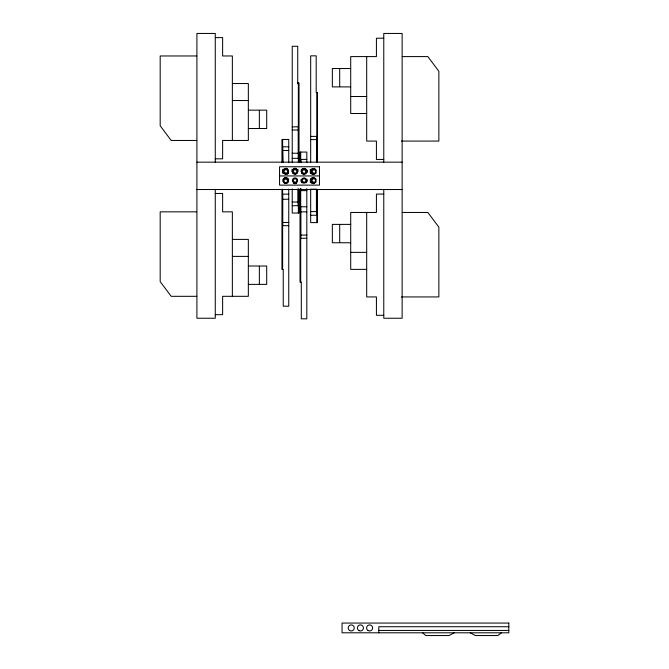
<?xml version="1.0" encoding="UTF-8"?>
<svg xmlns="http://www.w3.org/2000/svg" width="669" height="669" viewBox="0 0 669 669"><rect width="100%" height="100%" fill="white"/><g stroke="black" fill="none" stroke-linecap="round" stroke-linejoin="round"><path stroke-width="1" d="M300.849 188.574L300.699 190.632L306.812 190.632M288.749 194.144L282.627 194.144L282.627 225.654L288.749 225.654M292.228 158.336L298.349 158.336L298.349 126.834L292.228 126.834M306.812 206.763L300.699 206.763L300.699 238.273L306.812 238.273M316.429 161.798L316.797 136.401L310.675 136.401M306.009 182.478L306.444 181.909M501.474 632.799L497.803 635.55L475.391 635.55L470.248 632.799M454.117 632.799L449.016 635.55L425.802 635.55L422.616 632.799M215.276 37.606L222.626 37.606L222.626 55.97L232.36 55.97L232.36 140.457M383.772 38.225L376.421 38.225L376.421 56.589L350.707 56.589L350.707 113.513L366.687 113.513M196.569 55.97L160.184 55.97L160.184 125.764L171.197 140.457L196.828 140.457M402.22 56.589L427.851 56.589L438.864 71.282L438.864 141.075L401.442 141.075M350.707 68.531L332.342 68.531L332.342 86.895L350.707 86.895M297.738 83.006L299.018 83.006L299.018 162.065M232.36 83.533L248.341 83.533L248.341 140.457L222.626 140.457L222.626 158.821L215.276 158.821M350.707 96.512L366.687 96.512M232.36 100.534L248.341 100.534M248.341 110.151L266.705 110.151L266.705 128.515L248.341 128.515M292.228 130.02L297.981 130.02M310.675 139.595L316.429 139.595M288.749 146.795L282.627 146.795L282.995 162.684M282.995 150.466L288.749 150.466M292.228 153.234L297.981 153.234M306.812 159.406L300.699 159.406L300.975 162.166M383.772 159.439L376.421 159.439L376.421 141.075L366.687 141.075L366.687 56.589M196.912 162.166L402.136 162.166M279.558 175.939L319.489 175.939M196.912 189.528L402.136 189.528M215.276 193.466L222.626 193.466L222.626 211.839L232.36 211.839L232.36 296.317M383.772 194.085L376.421 194.085L376.421 212.458L350.707 212.458L350.707 269.373L366.687 269.373M282.995 199.245L288.749 199.245M292.228 202.021L297.981 202.021L298.349 205.692L292.228 205.692M310.675 211.588L316.429 211.588L316.797 215.259L310.675 215.259M196.569 211.839L160.184 211.839L160.184 281.624L171.197 296.317L196.828 296.317M301.067 211.864L306.812 211.864M402.22 212.458L427.851 212.458L438.864 227.151L438.864 296.936L401.442 296.936M282.995 222.459L288.749 222.459M350.707 224.391L332.342 224.391L332.342 242.755L350.707 242.755M301.067 235.078L306.812 235.078M232.36 239.402L248.341 239.402L248.341 296.317L222.626 296.317L222.626 314.681L215.276 314.681M350.707 252.372L366.687 252.372M232.36 256.394L248.341 256.394M248.341 266.011L266.705 266.011L266.705 284.384L248.341 284.384M383.772 315.3L376.421 315.3L376.421 296.936L366.687 296.936L366.687 212.458M508.816 626.736L378.788 626.736L378.788 632.799M378.788 630.441L508.816 630.441M383.772 162.166L383.772 33.45L402.136 33.45L402.136 318.243L383.772 318.243L383.772 189.528M339.693 68.84L339.693 86.585M339.693 224.709L339.693 242.446M317.466 162.274L317.466 92.581L316.186 92.581L316.186 55.845L310.675 55.845L310.675 162.157M317.466 189.319L317.466 222.61L310.675 222.61L310.675 189.185L316.429 189.185L316.429 211.588M316.797 92.581L316.797 161.806M316.797 189.243L316.797 222.61M310.675 169.926L310.675 172.945M310.675 178.999L310.675 182.018M310.307 169.257L310.307 173.313M310.307 179.392L310.307 182.436M306.996 170.269L306.996 172.301M306.996 179.392L306.996 181.424M306.812 162.483L306.812 152.064L300.021 152.064L300.021 162.467M306.812 170.21L306.812 172.251M306.778 179.744L306.778 181.316M306.812 188.541L306.812 318.82L301.309 318.82L301.309 282.092L300.021 282.092L300.021 189.511M306.686 172.343L306.686 169.985A3.144 3.144 0 0 0 301.251 169.985L301.251 171.557M301.343 179.744L301.343 181.316M301.125 179.392L301.125 181.424M300.699 152.064L300.699 162.534M300.699 188.549L300.699 282.092M299.018 189.11L299.018 213.035L292.228 213.035L292.228 188.775M298.349 83.006L298.349 162.366M298.349 189.043L298.349 213.035M297.981 188.775L297.981 202.021M297.922 169.257L297.922 171.289M297.738 83.801L297.738 46.278L292.228 46.278L292.228 162.366M292.052 169.257L292.052 171.289M288.749 162.684L288.749 139.445L281.958 139.445L281.958 162.333M288.749 189.11L288.749 306.21L283.238 306.21L283.238 269.473L281.958 269.473L281.958 189.377M283.129 169.859L283.129 172.995M282.862 169.257L282.862 173.313M282.627 139.445L282.627 162.408M282.627 189.11L282.627 269.473M259.355 110.46L259.355 128.205M259.355 266.329L259.355 284.066M215.276 162.166L215.276 33.45L196.912 33.45L196.912 318.243L215.276 318.243L215.276 189.528M288.573 172.995A3.144 3.144 0 0 1 287.419 174.149M284.283 168.705A3.144 3.144 0 0 1 285.036 168.396M285.855 168.287A3.144 3.144 0 0 1 287.419 168.705M312.398 174.275A3.144 3.144 0 0 1 311.244 173.129L311.244 169.985A3.144 3.144 0 0 1 314.781 168.521M316.236 172.87A2.617 2.617 0 0 1 315.818 173.405M315.275 173.823A2.617 2.617 0 0 1 311.353 171.557A2.617 2.617 0 0 1 315.275 169.29M315.818 169.709A2.617 2.617 0 0 1 316.236 170.252M313.82 183.674A3.144 3.144 0 0 1 311.093 182.102L311.093 178.958A3.144 3.144 0 0 1 313 177.494M316.086 181.834A2.617 2.617 0 0 1 312.139 182.537A2.617 2.617 0 0 1 312.139 178.523A2.617 2.617 0 0 1 316.086 179.217M293.448 168.705A3.144 3.144 0 0 1 296.593 168.705M296.593 183.231A3.144 3.144 0 0 1 293.448 183.231M283.004 179.284A3.144 3.144 0 0 1 283.497 178.64M284.149 178.138A3.144 3.144 0 0 1 288.439 179.284M306.778 182.102A3.144 3.144 0 0 1 306.285 182.754M301.836 182.754A3.144 3.144 0 0 1 301.343 182.102M319.489 166.757L279.558 166.757L279.558 185.121L319.489 185.121L319.489 166.757M508.816 623.065L342.06 623.065L342.06 632.799L508.816 632.799L508.816 623.065M283.999 173.279A2.617 2.617 0 0 0 288.381 172.109A2.617 2.617 0 0 0 285.178 168.897A2.617 2.617 0 0 0 283.999 173.279M284.977 172.937A1.748 1.748 0 0 0 287.595 171.431A1.748 1.748 0 0 0 284.977 169.918A1.748 1.748 0 0 0 284.977 172.937M313.092 173.07A1.748 1.748 0 0 0 315.709 171.557A1.748 1.748 0 0 0 313.092 170.043A1.748 1.748 0 0 0 313.092 173.07M312.941 182.043A1.748 1.748 0 0 0 315.559 180.53A1.748 1.748 0 0 0 312.941 179.016A1.748 1.748 0 0 0 312.941 182.043M293.173 173.279A2.617 2.617 0 0 0 297.546 172.109A2.751 2.751 0 0 0 294.276 168.688A2.751 2.751 0 0 0 293.039 173.296A2.751 2.751 0 0 0 297.646 172.058A2.617 2.617 0 0 0 294.343 168.897A2.617 2.617 0 0 0 293.173 173.279M294.151 172.937A1.748 1.748 0 0 0 296.768 171.431A1.748 1.748 0 0 0 294.151 169.918A1.748 1.748 0 0 0 294.151 172.937M293.716 182.779A2.617 2.617 0 0 0 297.638 180.513A2.617 2.617 0 0 0 293.716 178.247A2.617 2.617 0 0 0 293.716 182.779M294.151 182.018A1.748 1.748 0 0 0 296.768 180.513A1.748 1.748 0 0 0 294.151 178.999A1.748 1.748 0 0 0 294.151 182.018M302.12 173.405A2.617 2.617 0 0 0 306.494 172.234A2.617 2.617 0 0 0 303.291 169.031A2.617 2.617 0 0 0 302.12 173.405M303.099 173.07A1.748 1.748 0 0 0 305.716 171.557A1.748 1.748 0 0 0 303.099 170.043A1.748 1.748 0 0 0 303.099 173.07M284.417 183.122A2.617 2.617 0 0 0 288.339 180.856A2.617 2.617 0 0 0 284.417 178.59A2.617 2.617 0 0 0 284.417 183.122M284.852 182.369A1.748 1.748 0 0 0 287.469 180.856A1.748 1.748 0 0 0 284.852 179.351A1.748 1.748 0 0 0 284.852 182.369M311.863 182.913A2.751 2.751 0 0 0 316.002 180.53A2.751 2.751 0 0 0 311.863 178.146A2.751 2.751 0 0 0 311.863 182.913M302.681 173.731A2.751 2.751 0 0 0 306.812 171.348A2.751 2.751 0 0 0 302.681 168.964A2.751 2.751 0 0 0 302.681 173.731M311.863 173.731A2.751 2.751 0 0 0 316.002 171.348A2.751 2.751 0 0 0 311.863 168.964A2.751 2.751 0 0 0 311.863 173.731M302.756 182.796A2.617 2.617 0 0 0 306.678 180.53A2.617 2.617 0 0 0 302.756 178.263A2.617 2.617 0 0 0 302.756 182.796M283.857 173.296A2.751 2.751 0 0 0 288.464 172.058A2.751 2.751 0 0 0 285.094 168.688A2.751 2.751 0 0 0 283.857 173.296M284.425 182.913A2.751 2.751 0 0 0 288.556 180.53A2.751 2.751 0 0 0 284.425 178.146A2.751 2.751 0 0 0 284.425 182.913M303.191 182.043A1.748 1.748 0 0 0 305.808 180.53A1.748 1.748 0 0 0 303.191 179.016A1.748 1.748 0 0 0 303.191 182.043M349.728 630.549A3.027 3.027 0 0 0 354.269 627.932A3.027 3.027 0 0 0 349.728 625.306A3.027 3.027 0 0 0 349.728 630.549M358.91 630.549A3.027 3.027 0 0 0 363.451 627.932A3.027 3.027 0 0 0 358.91 625.306A3.027 3.027 0 0 0 358.91 630.549M368.092 630.549A3.027 3.027 0 0 0 372.633 627.932A3.027 3.027 0 0 0 368.092 625.306A3.027 3.027 0 0 0 368.092 630.549"/></g></svg>
